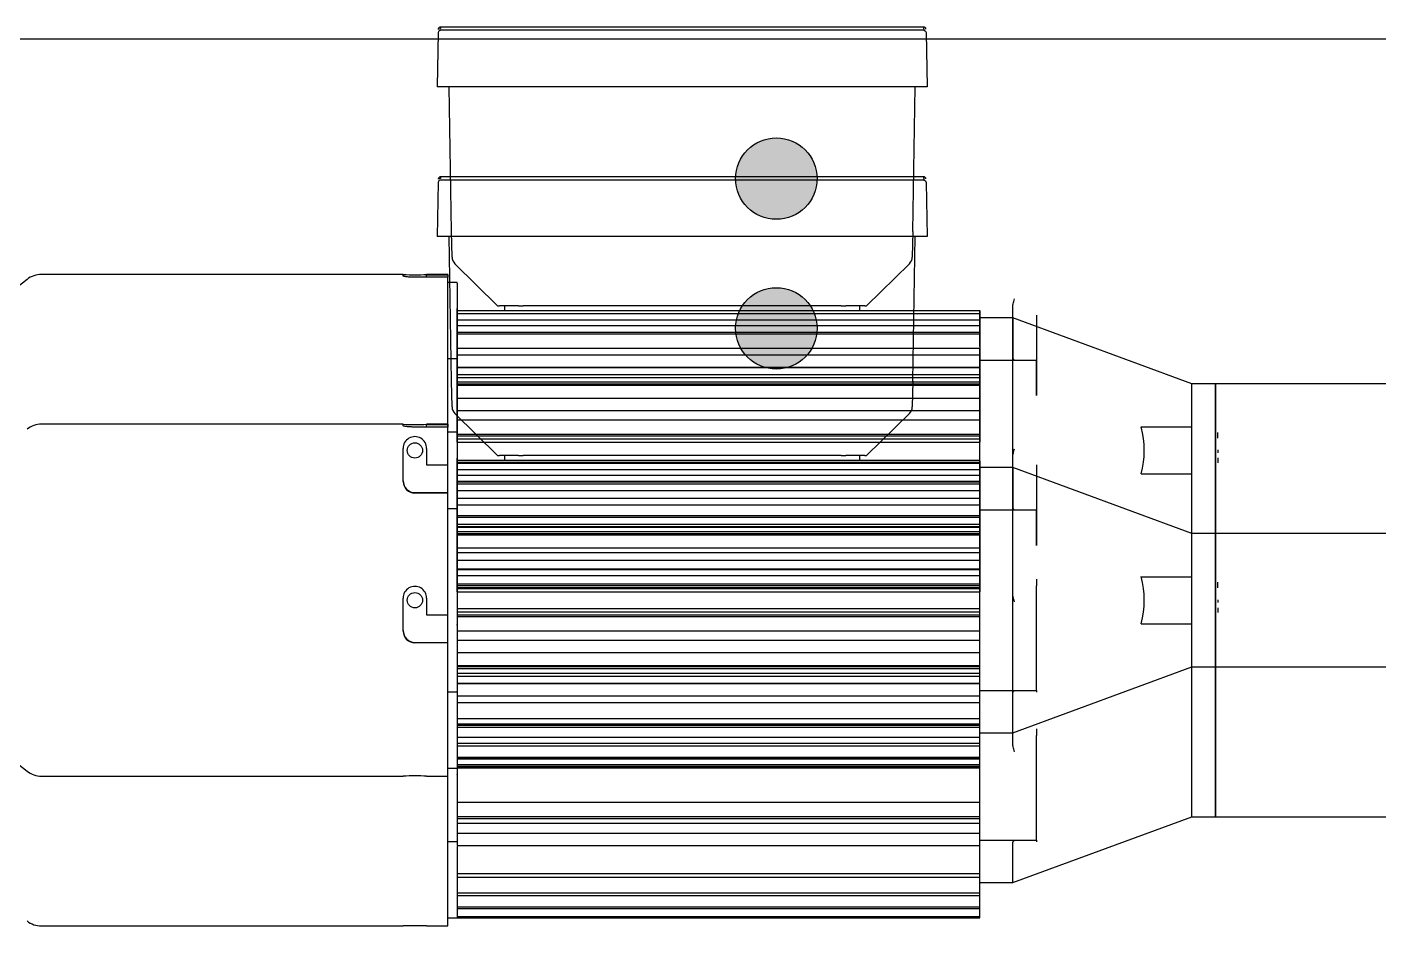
# Model space of a CAD drawing. Extents: x 220580 to 2027826, y -309201 to 71987.
# Drawn here: x 402742.3 to 403193.4, y -218535 to -218234.9 of the extents above; entities that cross this region are included whole.
import ezdxf

# ---------------------------------------------------------------- set-up
doc = ezdxf.new("R2010")
doc.units = 0
for name, color, linetype in [('!ZN3-铝板幕墙-3', 3, 'Continuous'), ('06A-01-03', 7, 'Continuous'), ('20剖面图$0$06A-01-03', 7, 'Continuous'), ('20剖面图$0$5剖面线层', 2, 'Continuous'), ('20剖面图$0$G80接口', 7, 'Continuous'), ('20剖面图$0$G80箱体', 7, 'Continuous'), ('20剖面图$0$六角头螺栓_M5-135', 7, 'Continuous'), ('20剖面图$0$后端盖', 7, 'Continuous'), ('20剖面图$0$接线盒', 7, 'Continuous'), ('20剖面图$0$接线盒盖', 7, 'Continuous'), ('20剖面图$0$机壳', 7, 'Continuous'), ('20剖面图$0$电机接线盒密封垫', 7, 'Continuous'), ('20剖面图$0$齿轴1', 7, 'Continuous'), ('5剖面线层', 2, 'Continuous'), ('A-LIN-V', 9, 'Continuous'), ('FHSGH10105-主梁-06', 7, 'Continuous'), ('G80接口', 7, 'Continuous'), ('G80箱体', 7, 'Continuous'), ('六角头螺栓_M5-135', 7, 'Continuous'), ('后端盖', 7, 'Continuous'), ('接线盒', 7, 'Continuous'), ('接线盒盖', 7, 'Continuous'), ('机壳', 7, 'Continuous'), ('电机接线盒密封垫', 7, 'Continuous'), ('齿轴1', 7, 'Continuous')]:
    doc.layers.add(name, color=color, linetype=linetype)

# ---------------------------------------------------------------- blocks, each defined once
blk = doc.blocks.new('5555rrrrrrrrrrr')
at = {"layer": '5剖面线层'}
h = blk.add_hatch(color=252, dxfattribs=at)
h.dxf.hatch_style = 1
h.paths.add_polyline_path([(-1627594.48, 573985.94, -1), (-1627567.3, 573985.94, -1)])
at = {"layer": '06A-01-03', "color": 7, "linetype": 'Continuous'}
for p, q in [((-1627705.43, 573953.95), (-1627826.07, 573953.95)), ((-1627705.43, 573953.46), (-1627705.43, 573953.95)), ((-1627697.57, 573953.95), (-1627697.57, 573953.84)), ((-1627690.5, 573953.95), (-1627697.57, 573953.95)), ((-1627697.57, 573953.84), (-1627690.5, 573953.84)), ((-1627697.57, 573953.01), (-1627697.57, 573953.84)), ((-1627690.5, 573953.95), (-1627690.5, 573953.84)), ((-1627690.5, 573953.84), (-1627690.5, 573953.01)), ((-1627690.5, 573953.01), (-1627701.5, 573953.01)), ((-1627690.5, 573890.36), (-1627690.5, 573953.01)), ((-1627705.43, 573884.87), (-1627705.43, 573895.87)), ((-1627697.57, 573895.87), (-1627697.57, 573890.36)), ((-1627697.57, 573890.36), (-1627690.5, 573890.36)), ((-1627701.5, 573881.13), (-1627690.5, 573881.13)), ((-1627690.5, 573880.96), (-1627701.5, 573880.96)), ((-1627690.5, 573880.96), (-1627690.5, 573881.13)), ((-1627690.5, 573786.46), (-1627690.5, 573880.96)), ((-1627826.07, 573786.46), (-1627705.43, 573786.46)), ((-1627697.57, 573786.46), (-1627690.5, 573786.46))]:
    blk.add_line(p, q, dxfattribs=at)
for centre, radius, start, end in [((-1627826.07, 573946.09), 7.86, 90, 128.1572), ((-1627701.5, 574035.76), 81.91, 267.251, 272.749), ((-1627701.5, 573895.89), 3.93, 359.6522, 180.3478), ((-1627701.51, 573885.05), 3.91, 180.1493, 270.2029), ((-1627701.51, 573884.88), 3.91, 180.1373, 270.2127), ((-1627826.07, 573794.32), 7.86, 231.8428, 270), ((-1627701.5, 573704.65), 81.91, 87.251, 92.749)]:
    blk.add_arc(centre, radius, start, end, dxfattribs=at)
blk.add_open_spline([(-1627701.5, 573953.01), (-1627701.59, 573953.01), (-1627701.76, 573953.01), (-1627702.01, 573953.02), (-1627702.31, 573953.02), (-1627702.64, 573953.03), (-1627703.13, 573953.06), (-1627703.7, 573953.09), (-1627704.29, 573953.15), (-1627704.79, 573953.23), (-1627705.09, 573953.29), (-1627705.26, 573953.34), (-1627705.36, 573953.38), (-1627705.42, 573953.42), (-1627705.42, 573953.44), (-1627705.43, 573953.46)], degree=3, knots=[0, 0, 0, 0, 0.041659, 0.083241, 0.124924, 0.187526, 0.250171, 0.374622, 0.499792, 0.624328, 0.7493, 0.81163, 0.874211, 0.937221, 1, 1, 1, 1], dxfattribs=at)
at = {"layer": 'FHSGH10105-主梁-06', "color": 7, "linetype": 'Continuous'}
blk.add_line((-1627260.71, 574082.49), (-1636289.29, 574082.49), dxfattribs=at)
at = {"layer": 'G80接口', "color": 7, "linetype": 'Continuous'}
for p, q in [((-1627512.93, 573936.93), (-1627512.93, 573941.78)), ((-1627501.93, 573846.55), (-1627501.93, 573943.86)), ((-1627494.07, 573940.36), (-1627494.07, 573938.13)), ((-1627494.07, 573940.36), (-1627494.07, 573913.51)), ((-1627501.93, 573939.49), (-1627512.93, 573939.49)), ((-1627501.93, 573939.49), (-1627501.93, 573925.97)), ((-1627442.21, 573917.49), (-1627501.93, 573939.49)), ((-1627512.93, 573934.08), (-1627512.93, 573927.08)), ((-1627512.93, 573922.96), (-1627512.93, 573929.3)), ((-1627512.93, 573925.35), (-1627494.07, 573925.35)), ((-1627512.93, 573915.59), (-1627512.93, 573924.56)), ((-1627494.07, 573925.89), (-1627494.07, 573925.35)), ((-1627494.07, 573924.56), (-1627494.07, 573925.35)), ((-1627494.07, 573915.59), (-1627494.07, 573924.56)), ((-1627442.21, 573903.06), (-1627442.21, 573917.49)), ((-1627434.36, 573917.49), (-1627442.21, 573917.49)), ((-1627434.36, 573822.92), (-1627434.36, 573917.49)), ((-1627512.93, 573908.19), (-1627512.93, 573916.98)), ((-1627494.07, 573913.51), (-1627494.07, 573915.59)), ((-1627512.93, 573900.08), (-1627512.93, 573909.88)), ((-1627459.18, 573903.06), (-1627442.21, 573903.06)), ((-1627442.21, 573887.35), (-1627442.21, 573903.06)), ((-1627512.93, 573891.28), (-1627512.93, 573899.13)), ((-1627459.18, 573887.35), (-1627442.21, 573887.35)), ((-1627442.21, 573822.92), (-1627442.21, 573887.35)), ((-1627512.93, 573873.43), (-1627512.93, 573881.85)), ((-1627512.93, 573860.48), (-1627512.93, 573867.45)), ((-1627512.93, 573848.63), (-1627512.93, 573853.48)), ((-1627494.07, 573852.28), (-1627494.07, 573850.05)), ((-1627494.07, 573826.9), (-1627494.07, 573850.05)), ((-1627512.93, 573830.53), (-1627512.93, 573840.33)), ((-1627512.93, 573815.85), (-1627512.93, 573824.82)), ((-1627501.93, 573800.92), (-1627442.21, 573822.92)), ((-1627494.07, 573824.82), (-1627494.07, 573826.9)), ((-1627494.07, 573815.85), (-1627494.07, 573824.82)), ((-1627442.21, 573822.92), (-1627434.36, 573822.92)), ((-1627512.93, 573815.06), (-1627494.07, 573815.06)), ((-1627501.93, 573800.92), (-1627501.93, 573814.45)), ((-1627494.07, 573815.06), (-1627494.07, 573815.85)), ((-1627494.07, 573815.06), (-1627494.07, 573814.52)), ((-1627512.93, 573800.92), (-1627501.93, 573800.92))]:
    blk.add_line(p, q, dxfattribs=at)
for centre, radius, start, end in [((-1629070.34, 574446.11), 1646.82, 342.25294, 342.31251), ((-1627501.06, 573943.87), 0.868, 162.6356, 180.433), ((-1627501.59, 573925.96), 0.34, 179.73, 207.9231), ((-1627487.48, 573895.21), 29.36, 344.4802, 15.5198), ((-1627501.06, 573846.54), 0.868, 179.567, 197.3644), ((-1629070.82, 573344.15), 1647.32, 17.6875, 17.74705), ((-1627501.59, 573814.45), 0.34, 152.0769, 180.27)]:
    blk.add_arc(centre, radius, start, end, dxfattribs=at)
for points, knots in [([(-1627501.89, 573925.8), (-1627501.87, 573925.77), (-1627501.83, 573925.7), (-1627501.77, 573925.6), (-1627501.7, 573925.53), (-1627501.64, 573925.46), (-1627501.59, 573925.43), (-1627501.57, 573925.41), (-1627501.56, 573925.41), (-1627501.55, 573925.4), (-1627501.53, 573925.39), (-1627501.49, 573925.37), (-1627501.46, 573925.36), (-1627501.42, 573925.35), (-1627501.41, 573925.35), (-1627501.39, 573925.35), (-1627501.38, 573925.35), (-1627501.38, 573925.35), (-1627501.37, 573925.35), (-1627501.37, 573925.35), (-1627501.37, 573925.35), (-1627501.37, 573925.35), (-1627501.37, 573925.35), (-1627501.37, 573925.35)], [0, 0, 0, 0, 0.125, 0.25, 0.375, 0.5, 0.625, 0.625, 0.65625, 0.65625, 0.6875, 0.75, 0.875, 0.875, 0.9375, 0.96875, 0.984375, 0.988281, 0.988281, 0.990234, 0.990234, 0.992187, 1, 1, 1, 1]), ([(-1627501.89, 573814.61), (-1627501.87, 573814.64), (-1627501.83, 573814.71), (-1627501.77, 573814.81), (-1627501.7, 573814.88), (-1627501.66, 573814.93), (-1627501.63, 573814.96), (-1627501.62, 573814.97), (-1627501.59, 573814.98), (-1627501.56, 573815.01), (-1627501.5, 573815.04), (-1627501.46, 573815.05), (-1627501.42, 573815.06), (-1627501.41, 573815.06), (-1627501.39, 573815.06), (-1627501.38, 573815.06), (-1627501.38, 573815.06), (-1627501.37, 573815.06), (-1627501.37, 573815.06), (-1627501.37, 573815.06), (-1627501.37, 573815.06)], [0, 0, 0, 0, 0.125, 0.25, 0.375, 0.5, 0.5, 0.5625, 0.5625, 0.625, 0.75, 0.875, 0.875, 0.9375, 0.96875, 0.984375, 0.988281, 0.988281, 0.992188, 1, 1, 1, 1])]:
    blk.add_open_spline(points, degree=3, knots=knots, dxfattribs=at)
at = {"layer": 'G80箱体', "color": 7, "linetype": 'Continuous'}
for p, q in [((-1627434.36, 573917.49), (-1627434.36, 573822.92)), ((-1627330.64, 573917.49), (-1627434.36, 573917.49)), ((-1627434.36, 573822.92), (-1627330.64, 573822.92))]:
    blk.add_line(p, q, dxfattribs=at)
at = {"layer": '六角头螺栓_M5-135', "color": 7, "linetype": 'Continuous'}
for p, q in [((-1627532.26, 573918.03), (-1627687.36, 573918.03)), ((-1627512.93, 573918.03), (-1627532.26, 573918.03)), ((-1627687.36, 573822.38), (-1627532.26, 573822.38)), ((-1627532.26, 573822.38), (-1627512.93, 573822.38))]:
    blk.add_line(p, q, dxfattribs=at)
at = {"layer": '后端盖', "color": 7, "linetype": 'Continuous'}
for p, q in [((-1627687.36, 573951.28), (-1627690.5, 573951.28)), ((-1627687.36, 573951.02), (-1627687.36, 573951.28)), ((-1627687.36, 573951.02), (-1627687.36, 573949.74)), ((-1627687.36, 573949.74), (-1627687.36, 573941.94)), ((-1627687.36, 573942.61), (-1627687.36, 573936.93)), ((-1627687.36, 573934.08), (-1627687.36, 573927.08)), ((-1627687.36, 573930.57), (-1627687.36, 573922.96)), ((-1627687.36, 573925.75), (-1627690.5, 573925.75)), ((-1627687.36, 573925.36), (-1627687.36, 573914.68)), ((-1627687.36, 573916.98), (-1627687.36, 573908.56)), ((-1627687.36, 573903.34), (-1627687.36, 573903.49)), ((-1627687.36, 573903.34), (-1627687.36, 573900.08)), ((-1627687.36, 573902.63), (-1627687.36, 573887.78)), ((-1627687.36, 573881.85), (-1627687.36, 573873.43)), ((-1627687.36, 573867.45), (-1627687.36, 573859.84)), ((-1627687.36, 573853.48), (-1627687.36, 573847.8)), ((-1627687.36, 573839.77), (-1627687.36, 573837.08)), ((-1627687.36, 573836.92), (-1627687.36, 573837.08)), ((-1627687.36, 573825.74), (-1627687.36, 573815.05)), ((-1627690.5, 573814.67), (-1627687.36, 573814.67)), ((-1627690.5, 573789.13), (-1627687.36, 573789.13)), ((-1627687.36, 573789.39), (-1627687.36, 573789.13))]:
    blk.add_line(p, q, dxfattribs=at)
blk.add_circle((-1627701.5, 573895.21), 2.55, dxfattribs=at)
at = {"layer": '接线盒', "color": 7, "linetype": 'Continuous'}
for p, q in [((-1627689.25, 573968.31), (-1627690.09, 574016.58)), ((-1627535.39, 573968.31), (-1627534.55, 574016.58)), ((-1627689.1, 573959.73), (-1627689.25, 573968.31)), ((-1627535.39, 573968.31), (-1627535.54, 573959.73)), ((-1627673.89, 573943.51), (-1627688.16, 573957.54)), ((-1627536.48, 573957.54), (-1627550.75, 573943.51)), ((-1627673.89, 573943.51), (-1627673.24, 573943.51)), ((-1627666.97, 573943.51), (-1627673.24, 573943.51)), ((-1627666.97, 573943.51), (-1627665.41, 573943.51)), ((-1627559.23, 573943.51), (-1627665.41, 573943.51)), ((-1627559.23, 573943.51), (-1627557.67, 573943.51)), ((-1627551.4, 573943.51), (-1627557.67, 573943.51)), ((-1627551.4, 573943.51), (-1627550.75, 573943.51))]:
    blk.add_line(p, q, dxfattribs=at)
blk.add_circle((-1627580.89, 573985.94), 13.59, dxfattribs=at)
for centre, start, end in [((-1627685.96, 573959.78), 181, 225.5), ((-1627538.68, 573959.78), 314.5, 359)]:
    blk.add_arc(centre, 3.14, start, end, dxfattribs=at)
at = {"layer": '接线盒盖', "color": 7, "linetype": 'Continuous'}
for p, q in [((-1627693.72, 574034.67), (-1627694.04, 574016.58)), ((-1627692.93, 574035.99), (-1627693.69, 574035.88)), ((-1627685.86, 574035.44), (-1627692.93, 574035.44)), ((-1627531.73, 574036.54), (-1627692.92, 574036.54)), ((-1627538.78, 574035.44), (-1627685.86, 574035.44)), ((-1627531.71, 574035.44), (-1627538.78, 574035.44)), ((-1627531.71, 574035.99), (-1627531.71, 574036.54)), ((-1627531.71, 574035.99), (-1627531.71, 574035.44)), ((-1627530.92, 574034.67), (-1627530.61, 574016.58)), ((-1627686.18, 574016.58), (-1627694.04, 574016.58)), ((-1627538.46, 574016.58), (-1627686.18, 574016.58)), ((-1627530.61, 574016.58), (-1627538.46, 574016.58))]:
    blk.add_line(p, q, dxfattribs=at)
for centre, radius, start, end in [((-1627692.93, 574034.66), 0.786, 90.0038, 178.9962), ((-1627692.92, 574035.76), 0.785, 171.2492, 179.0027), ((-1627692.91, 574035.75), 0.791, 91.7381, 170.9141), ((-1627687.95, 574036.27), 5, 176.8455, 183.1545), ((-1627692.92, 574035.76), 0.786, 90, 91.4003), ((-1627531.73, 574035.76), 0.786, 88.5997, 90), ((-1627531.73, 574035.75), 0.79, 8.9843, 88.3635)]:
    blk.add_arc(centre, radius, start, end, dxfattribs=at)
blk.add_open_spline([(-1627531.71, 574035.44), (-1627531.51, 574035.44), (-1627531.3, 574035.36), (-1627531.01, 574035.07), (-1627530.93, 574034.87), (-1627530.92, 574034.67)], degree=3, knots=[0, 0, 0, 0, 0.5, 0.5, 1, 1, 1, 1], dxfattribs=at)
at = {"layer": '机壳', "color": 7, "linetype": 'Continuous'}
for p, q in [((-1627687.36, 573897.99), (-1627687.36, 573942.61)), ((-1627687.36, 573941.94), (-1627687.36, 573938.8)), ((-1627687.36, 573941.94), (-1627512.93, 573941.94)), ((-1627687.36, 573940.96), (-1627512.93, 573940.96)), ((-1627512.93, 573938.8), (-1627512.93, 573941.94)), ((-1627512.93, 573941.78), (-1627512.93, 573897.99)), ((-1627687.36, 573938.8), (-1627687.36, 573934.08)), ((-1627687.36, 573938.8), (-1627512.93, 573938.8)), ((-1627687.36, 573936.93), (-1627687.36, 573934.68)), ((-1627687.36, 573936.93), (-1627512.93, 573936.93)), ((-1627512.93, 573934.08), (-1627512.93, 573938.8)), ((-1627512.93, 573934.68), (-1627512.93, 573936.93)), ((-1627687.36, 573934.68), (-1627687.36, 573930.57)), ((-1627687.36, 573934.68), (-1627512.93, 573934.68)), ((-1627687.36, 573934.08), (-1627512.93, 573934.08)), ((-1627512.93, 573929.94), (-1627512.93, 573934.68)), ((-1627687.36, 573929.3), (-1627512.93, 573929.3)), ((-1627687.36, 573927.08), (-1627687.36, 573922.94)), ((-1627687.36, 573927.08), (-1627512.93, 573927.08)), ((-1627512.93, 573922.94), (-1627512.93, 573927.08)), ((-1627687.36, 573922.96), (-1627687.36, 573920.61)), ((-1627687.36, 573922.96), (-1627512.93, 573922.96)), ((-1627687.36, 573922.94), (-1627512.93, 573922.94)), ((-1627512.93, 573920.61), (-1627512.93, 573922.96)), ((-1627687.36, 573920.61), (-1627687.36, 573917.83)), ((-1627687.36, 573920.61), (-1627512.93, 573920.61)), ((-1627687.36, 573919.6), (-1627512.93, 573919.6)), ((-1627687.36, 573917.38), (-1627687.36, 573912.64)), ((-1627687.36, 573917.38), (-1627512.93, 573917.38)), ((-1627512.93, 573917.41), (-1627512.93, 573920.61)), ((-1627512.93, 573912.64), (-1627512.93, 573917.38)), ((-1627687.36, 573916.98), (-1627512.93, 573916.98)), ((-1627687.36, 573912.64), (-1627687.36, 573903.49)), ((-1627687.36, 573912.64), (-1627512.93, 573912.64)), ((-1627687.36, 573908.56), (-1627512.93, 573908.56)), ((-1627512.93, 573909.88), (-1627512.93, 573912.64)), ((-1627687.36, 573907.81), (-1627687.36, 573905.42)), ((-1627687.36, 573905.42), (-1627687.36, 573899.13)), ((-1627687.36, 573905.42), (-1627512.93, 573905.42)), ((-1627512.93, 573905.42), (-1627512.93, 573908.19)), ((-1627512.93, 573899.13), (-1627512.93, 573905.42)), ((-1627687.36, 573900.64), (-1627512.93, 573900.64)), ((-1627687.36, 573900.08), (-1627687.36, 573897.99)), ((-1627687.36, 573900.08), (-1627512.93, 573900.08)), ((-1627512.93, 573897.99), (-1627512.93, 573900.08)), ((-1627687.36, 573899.13), (-1627512.93, 573899.13)), ((-1627687.36, 573897.99), (-1627512.93, 573897.99)), ((-1627687.36, 573891.28), (-1627687.36, 573884.99)), ((-1627687.36, 573891.28), (-1627512.93, 573891.28)), ((-1627512.93, 573884.99), (-1627512.93, 573891.28)), ((-1627687.36, 573884.99), (-1627687.36, 573882.6)), ((-1627687.36, 573884.99), (-1627512.93, 573884.99)), ((-1627687.36, 573881.85), (-1627512.93, 573881.85)), ((-1627512.93, 573882.23), (-1627512.93, 573884.99)), ((-1627687.36, 573873.43), (-1627512.93, 573873.43)), ((-1627687.36, 573872.58), (-1627687.36, 573869.81)), ((-1627512.93, 573869.81), (-1627512.93, 573873)), ((-1627687.36, 573869.81), (-1627687.36, 573867.45)), ((-1627687.36, 573869.81), (-1627512.93, 573869.81)), ((-1627512.93, 573867.45), (-1627512.93, 573869.81)), ((-1627687.36, 573867.45), (-1627512.93, 573867.45)), ((-1627687.36, 573861.11), (-1627512.93, 573861.11)), ((-1627687.36, 573859.84), (-1627687.36, 573855.73)), ((-1627512.93, 573855.73), (-1627512.93, 573860.48)), ((-1627687.36, 573855.73), (-1627687.36, 573853.48)), ((-1627687.36, 573855.73), (-1627512.93, 573855.73)), ((-1627512.93, 573853.48), (-1627512.93, 573855.73)), ((-1627687.36, 573853.48), (-1627512.93, 573853.48)), ((-1627687.36, 573849.45), (-1627512.93, 573849.45)), ((-1627687.36, 573847.8), (-1627687.36, 573842.42)), ((-1627512.93, 573842.42), (-1627512.93, 573848.63)), ((-1627687.36, 573842.42), (-1627687.36, 573840.33)), ((-1627687.36, 573842.42), (-1627512.93, 573842.42)), ((-1627512.93, 573840.33), (-1627512.93, 573842.42)), ((-1627687.36, 573840.33), (-1627512.93, 573840.33)), ((-1627687.36, 573839.77), (-1627512.93, 573839.77)), ((-1627687.36, 573836.92), (-1627687.36, 573827.77)), ((-1627687.36, 573827.77), (-1627687.36, 573823.03)), ((-1627687.36, 573827.77), (-1627512.93, 573827.77)), ((-1627512.93, 573827.77), (-1627512.93, 573830.53)), ((-1627512.93, 573823.03), (-1627512.93, 573827.77)), ((-1627687.36, 573823.03), (-1627512.93, 573823.03)), ((-1627687.36, 573820.81), (-1627512.93, 573820.81)), ((-1627687.36, 573817.48), (-1627687.36, 573813.33)), ((-1627687.36, 573817.48), (-1627512.93, 573817.48)), ((-1627512.93, 573813.33), (-1627512.93, 573817.48)), ((-1627687.36, 573813.33), (-1627512.93, 573813.33)), ((-1627687.36, 573812.94), (-1627687.36, 573803.98)), ((-1627512.93, 573803.98), (-1627512.93, 573813.33)), ((-1627687.36, 573803.98), (-1627687.36, 573802.8)), ((-1627687.36, 573803.98), (-1627512.93, 573803.98)), ((-1627687.36, 573802.8), (-1627687.36, 573797.51)), ((-1627687.36, 573802.8), (-1627512.93, 573802.8)), ((-1627512.93, 573802.8), (-1627512.93, 573803.98)), ((-1627512.93, 573797.51), (-1627512.93, 573802.8)), ((-1627687.36, 573797.51), (-1627687.36, 573796.62)), ((-1627687.36, 573797.51), (-1627512.93, 573797.51)), ((-1627687.36, 573796.62), (-1627687.36, 573792.83)), ((-1627687.36, 573796.62), (-1627512.93, 573796.62)), ((-1627512.93, 573796.62), (-1627512.93, 573797.51)), ((-1627512.93, 573792.83), (-1627512.93, 573796.62)), ((-1627687.36, 573792.83), (-1627687.36, 573792.24)), ((-1627687.36, 573792.83), (-1627512.93, 573792.83)), ((-1627687.36, 573792.24), (-1627687.36, 573789.63)), ((-1627687.36, 573792.24), (-1627512.93, 573792.24)), ((-1627512.93, 573792.24), (-1627512.93, 573792.83)), ((-1627512.93, 573789.63), (-1627512.93, 573792.24)), ((-1627687.36, 573789.63), (-1627687.36, 573789.21)), ((-1627687.36, 573789.63), (-1627512.93, 573789.63)), ((-1627687.36, 573789.21), (-1627512.93, 573789.21)), ((-1627512.93, 573789.21), (-1627512.93, 573789.63))]:
    blk.add_line(p, q, dxfattribs=at)
at = {"layer": '电机接线盒密封垫', "color": 7, "linetype": 'Continuous'}
for p, q in [((-1627671.64, 573943.51), (-1627671.64, 573941.94)), ((-1627553, 573941.94), (-1627553, 573943.51))]:
    blk.add_line(p, q, dxfattribs=at)
at = {"layer": '齿轴1', "color": 7, "linetype": 'Continuous'}
blk.add_line((-1627433.57, 573892.7), (-1627433.57, 573891.08), dxfattribs=at)
blk.add_arc((-1627075.84, 573894.94), 357.73, 179.9326, 180.0831, dxfattribs=at)
blk.add_open_spline([(-1627433.57, 573899.33), (-1627433.57, 573899.5), (-1627433.57, 573899.85), (-1627433.57, 573900.41), (-1627433.57, 573901.24)], degree=2, knots=[0, 0, 0, 0.5, 0.5, 1, 1, 1], dxfattribs=at)
blk = doc.blocks.new('20250828132035')
at = {"layer": '20剖面图$0$5剖面线层'}
h = blk.add_hatch(color=252, dxfattribs=at)
h.dxf.hatch_style = 1
h.paths.add_polyline_path([(-1269.48, 5743.45, -1), (-1242.3, 5743.45, -1)])
at = {"layer": '20剖面图$0$06A-01-03', "color": 7, "linetype": 'Continuous'}
for p, q in [((-1380.43, 5711.46), (-1501.07, 5711.46)), ((-1380.43, 5710.96), (-1380.43, 5711.46)), ((-1372.57, 5711.46), (-1372.57, 5711.35)), ((-1365.5, 5711.46), (-1372.57, 5711.46)), ((-1372.57, 5711.35), (-1365.5, 5711.35)), ((-1372.57, 5710.52), (-1372.57, 5711.35)), ((-1365.5, 5711.46), (-1365.5, 5711.35)), ((-1365.5, 5711.35), (-1365.5, 5710.52)), ((-1505.92, 5709.78), (-1522.78, 5696.53)), ((-1365.5, 5710.52), (-1376.5, 5710.52)), ((-1365.5, 5647.87), (-1365.5, 5710.52)), ((-1380.43, 5642.38), (-1380.43, 5653.38)), ((-1372.57, 5653.38), (-1372.57, 5647.87)), ((-1372.57, 5647.87), (-1365.5, 5647.87)), ((-1376.5, 5638.64), (-1365.5, 5638.64)), ((-1365.5, 5638.47), (-1376.5, 5638.47)), ((-1365.5, 5638.47), (-1365.5, 5638.64)), ((-1365.5, 5543.97), (-1365.5, 5638.47)), ((-1522.78, 5558.9), (-1505.92, 5545.65)), ((-1501.07, 5543.97), (-1380.43, 5543.97)), ((-1372.57, 5543.97), (-1365.5, 5543.97))]:
    blk.add_line(p, q, dxfattribs=at)
for centre, radius, start, end in [((-1501.07, 5703.6), 7.86, 90, 128.1572), ((-1376.5, 5793.27), 81.91, 267.251, 272.749), ((-1376.5, 5653.4), 3.93, 359.6522, 180.3478), ((-1376.51, 5642.55), 3.91, 180.1493, 270.2029), ((-1376.51, 5642.39), 3.91, 180.1373, 270.2127), ((-1501.07, 5551.83), 7.86, 231.8428, 270), ((-1376.5, 5462.16), 81.91, 87.251, 92.749)]:
    blk.add_arc(centre, radius, start, end, dxfattribs=at)
blk.add_open_spline([(-1376.5, 5710.52), (-1376.59, 5710.52), (-1376.76, 5710.52), (-1377.01, 5710.52), (-1377.31, 5710.53), (-1377.64, 5710.54), (-1378.13, 5710.56), (-1378.7, 5710.6), (-1379.29, 5710.66), (-1379.79, 5710.73), (-1380.09, 5710.8), (-1380.26, 5710.85), (-1380.36, 5710.89), (-1380.42, 5710.93), (-1380.42, 5710.95), (-1380.43, 5710.96)], degree=3, knots=[0, 0, 0, 0, 0.041659, 0.083241, 0.124924, 0.187526, 0.250171, 0.374622, 0.499792, 0.624328, 0.7493, 0.81163, 0.874211, 0.937221, 1, 1, 1, 1], dxfattribs=at)
at = {"layer": '20剖面图$0$G80接口', "color": 7, "linetype": 'Continuous'}
for p, q in [((-1187.93, 5694.44), (-1187.93, 5699.29)), ((-1176.93, 5604.06), (-1176.93, 5701.37)), ((-1169.07, 5697.87), (-1169.07, 5695.64)), ((-1169.07, 5697.87), (-1169.07, 5671.02)), ((-1176.93, 5697), (-1187.93, 5697)), ((-1176.93, 5697), (-1176.93, 5683.47)), ((-1117.21, 5675), (-1176.93, 5697)), ((-1187.93, 5691.59), (-1187.93, 5684.59)), ((-1187.93, 5680.47), (-1187.93, 5686.81)), ((-1187.93, 5682.86), (-1169.07, 5682.86)), ((-1187.93, 5673.1), (-1187.93, 5682.07)), ((-1169.07, 5683.4), (-1169.07, 5682.86)), ((-1169.07, 5682.07), (-1169.07, 5682.86)), ((-1169.07, 5673.1), (-1169.07, 5682.07)), ((-1187.93, 5665.69), (-1187.93, 5674.49)), ((-1169.07, 5671.02), (-1169.07, 5673.1)), ((-1117.21, 5660.57), (-1117.21, 5675)), ((-1109.36, 5675), (-1117.21, 5675)), ((-1109.36, 5580.43), (-1109.36, 5675)), ((-1187.93, 5657.59), (-1187.93, 5667.39)), ((-1134.18, 5660.57), (-1117.21, 5660.57)), ((-1117.21, 5644.86), (-1117.21, 5660.57)), ((-1187.93, 5648.79), (-1187.93, 5656.64)), ((-1134.18, 5644.86), (-1117.21, 5644.86)), ((-1117.21, 5580.43), (-1117.21, 5644.86)), ((-1187.93, 5630.94), (-1187.93, 5639.36)), ((-1187.93, 5617.98), (-1187.93, 5624.96)), ((-1187.93, 5606.13), (-1187.93, 5610.99)), ((-1169.07, 5609.79), (-1169.07, 5607.56)), ((-1169.07, 5584.41), (-1169.07, 5607.56)), ((-1187.93, 5588.04), (-1187.93, 5597.84)), ((-1187.93, 5573.36), (-1187.93, 5582.33)), ((-1176.93, 5558.43), (-1117.21, 5580.43)), ((-1169.07, 5582.33), (-1169.07, 5584.41)), ((-1169.07, 5573.36), (-1169.07, 5582.33)), ((-1117.21, 5580.43), (-1109.36, 5580.43)), ((-1187.93, 5572.57), (-1169.07, 5572.57)), ((-1176.93, 5558.43), (-1176.93, 5571.95)), ((-1169.07, 5572.57), (-1169.07, 5573.36)), ((-1169.07, 5572.57), (-1169.07, 5572.03)), ((-1187.93, 5558.43), (-1176.93, 5558.43))]:
    blk.add_line(p, q, dxfattribs=at)
for centre, radius, start, end in [((-2745.34, 6203.61), 1646.82, 342.25294, 342.31251), ((-1176.06, 5701.38), 0.868, 162.6356, 180.433), ((-1176.59, 5683.47), 0.34, 179.73, 207.9231), ((-1162.48, 5652.71), 29.36, 344.4802, 15.5198), ((-1176.06, 5604.05), 0.868, 179.567, 197.3644), ((-2745.82, 5101.66), 1647.32, 17.6875, 17.74705), ((-1176.59, 5571.96), 0.34, 152.0769, 180.27)]:
    blk.add_arc(centre, radius, start, end, dxfattribs=at)
for points, knots in [([(-1176.89, 5683.31), (-1176.87, 5683.28), (-1176.83, 5683.21), (-1176.77, 5683.11), (-1176.7, 5683.04), (-1176.64, 5682.97), (-1176.59, 5682.94), (-1176.57, 5682.92), (-1176.56, 5682.92), (-1176.55, 5682.91), (-1176.53, 5682.9), (-1176.49, 5682.88), (-1176.46, 5682.87), (-1176.42, 5682.86), (-1176.41, 5682.86), (-1176.39, 5682.86), (-1176.38, 5682.86), (-1176.38, 5682.86), (-1176.37, 5682.86), (-1176.37, 5682.86), (-1176.37, 5682.86), (-1176.37, 5682.86), (-1176.37, 5682.86), (-1176.37, 5682.86)], [0, 0, 0, 0, 0.125, 0.25, 0.375, 0.5, 0.625, 0.625, 0.65625, 0.65625, 0.6875, 0.75, 0.875, 0.875, 0.9375, 0.96875, 0.984375, 0.988281, 0.988281, 0.990234, 0.990234, 0.992187, 1, 1, 1, 1]), ([(-1176.89, 5572.12), (-1176.87, 5572.15), (-1176.83, 5572.22), (-1176.77, 5572.32), (-1176.7, 5572.39), (-1176.66, 5572.44), (-1176.63, 5572.47), (-1176.62, 5572.47), (-1176.59, 5572.49), (-1176.56, 5572.51), (-1176.5, 5572.54), (-1176.46, 5572.56), (-1176.42, 5572.57), (-1176.41, 5572.57), (-1176.39, 5572.57), (-1176.38, 5572.57), (-1176.38, 5572.57), (-1176.37, 5572.57), (-1176.37, 5572.57), (-1176.37, 5572.57), (-1176.37, 5572.57)], [0, 0, 0, 0, 0.125, 0.25, 0.375, 0.5, 0.5, 0.5625, 0.5625, 0.625, 0.75, 0.875, 0.875, 0.9375, 0.96875, 0.984375, 0.988281, 0.988281, 0.992188, 1, 1, 1, 1])]:
    blk.add_open_spline(points, degree=3, knots=knots, dxfattribs=at)
at = {"layer": '20剖面图$0$G80箱体', "color": 7, "linetype": 'Continuous'}
for p, q in [((-1109.36, 5675), (-1109.36, 5580.43)), ((-1005.64, 5675), (-1109.36, 5675)), ((-1109.36, 5580.43), (-1005.64, 5580.43))]:
    blk.add_line(p, q, dxfattribs=at)
at = {"layer": '20剖面图$0$六角头螺栓_M5-135', "color": 7, "linetype": 'Continuous'}
for p, q in [((-1207.26, 5675.54), (-1362.36, 5675.54)), ((-1187.93, 5675.54), (-1207.26, 5675.54)), ((-1362.36, 5579.89), (-1207.26, 5579.89)), ((-1207.26, 5579.89), (-1187.93, 5579.89))]:
    blk.add_line(p, q, dxfattribs=at)
at = {"layer": '20剖面图$0$后端盖', "color": 7, "linetype": 'Continuous'}
for p, q in [((-1362.36, 5708.79), (-1365.5, 5708.79)), ((-1362.36, 5708.53), (-1362.36, 5708.79)), ((-1362.36, 5708.53), (-1362.36, 5707.24)), ((-1362.36, 5707.24), (-1362.36, 5699.45)), ((-1362.36, 5700.12), (-1362.36, 5694.44)), ((-1362.36, 5691.59), (-1362.36, 5684.59)), ((-1362.36, 5688.08), (-1362.36, 5680.47)), ((-1362.36, 5683.25), (-1365.5, 5683.25)), ((-1362.36, 5682.87), (-1362.36, 5672.18)), ((-1362.36, 5674.49), (-1362.36, 5666.07)), ((-1362.36, 5660.84), (-1362.36, 5661)), ((-1362.36, 5660.84), (-1362.36, 5657.59)), ((-1362.36, 5660.14), (-1362.36, 5645.29)), ((-1362.36, 5639.36), (-1362.36, 5630.94)), ((-1362.36, 5624.96), (-1362.36, 5617.35)), ((-1362.36, 5610.99), (-1362.36, 5605.31)), ((-1362.36, 5597.28), (-1362.36, 5594.58)), ((-1362.36, 5594.43), (-1362.36, 5594.58)), ((-1362.36, 5583.24), (-1362.36, 5572.56)), ((-1365.5, 5572.17), (-1362.36, 5572.17)), ((-1365.5, 5546.64), (-1362.36, 5546.64)), ((-1362.36, 5546.9), (-1362.36, 5546.64))]:
    blk.add_line(p, q, dxfattribs=at)
blk.add_circle((-1376.5, 5652.71), 2.55, dxfattribs=at)
at = {"layer": '20剖面图$0$接线盒', "color": 7, "linetype": 'Continuous'}
for p, q in [((-1364.25, 5725.82), (-1365.09, 5774.09)), ((-1210.39, 5725.82), (-1209.55, 5774.09)), ((-1364.1, 5717.23), (-1364.25, 5725.82)), ((-1210.39, 5725.82), (-1210.54, 5717.23)), ((-1348.89, 5701.02), (-1363.16, 5715.05)), ((-1211.48, 5715.05), (-1225.75, 5701.02)), ((-1348.89, 5701.02), (-1348.24, 5701.02)), ((-1341.97, 5701.02), (-1348.24, 5701.02)), ((-1341.97, 5701.02), (-1340.41, 5701.02)), ((-1234.23, 5701.02), (-1340.41, 5701.02)), ((-1234.23, 5701.02), (-1232.67, 5701.02)), ((-1226.4, 5701.02), (-1232.67, 5701.02)), ((-1226.4, 5701.02), (-1225.75, 5701.02))]:
    blk.add_line(p, q, dxfattribs=at)
blk.add_circle((-1255.89, 5743.45), 13.59, dxfattribs=at)
for centre, start, end in [((-1360.96, 5717.29), 181, 225.5), ((-1213.68, 5717.29), 314.5, 359)]:
    blk.add_arc(centre, 3.14, start, end, dxfattribs=at)
at = {"layer": '20剖面图$0$接线盒盖', "color": 7, "linetype": 'Continuous'}
for p, q in [((-1367.93, 5793.5), (-1368.69, 5793.38)), ((-1360.86, 5792.95), (-1367.93, 5792.95)), ((-1206.73, 5794.05), (-1367.92, 5794.05)), ((-1213.78, 5792.95), (-1360.86, 5792.95)), ((-1206.71, 5792.95), (-1213.78, 5792.95)), ((-1206.71, 5793.5), (-1206.71, 5794.05)), ((-1206.71, 5793.5), (-1206.71, 5792.95)), ((-1368.72, 5792.18), (-1369.04, 5774.09)), ((-1205.92, 5792.18), (-1205.61, 5774.09)), ((-1361.18, 5774.09), (-1369.04, 5774.09)), ((-1213.46, 5774.09), (-1361.18, 5774.09)), ((-1205.61, 5774.09), (-1213.46, 5774.09))]:
    blk.add_line(p, q, dxfattribs=at)
for centre, radius, start, end in [((-1367.93, 5792.16), 0.786, 90.0038, 178.9962), ((-1367.92, 5793.26), 0.785, 171.2492, 179.0027), ((-1367.91, 5793.26), 0.791, 91.7381, 170.9141), ((-1362.95, 5793.78), 5, 176.8455, 183.1545), ((-1367.92, 5793.26), 0.786, 90, 91.4003), ((-1206.73, 5793.26), 0.786, 88.5997, 90), ((-1206.73, 5793.26), 0.79, 8.9843, 88.3635)]:
    blk.add_arc(centre, radius, start, end, dxfattribs=at)
blk.add_open_spline([(-1206.71, 5792.95), (-1206.51, 5792.95), (-1206.3, 5792.87), (-1206.01, 5792.58), (-1205.93, 5792.38), (-1205.92, 5792.18)], degree=3, knots=[0, 0, 0, 0, 0.5, 0.5, 1, 1, 1, 1], dxfattribs=at)
at = {"layer": '20剖面图$0$机壳', "color": 7, "linetype": 'Continuous'}
for p, q in [((-1362.36, 5655.5), (-1362.36, 5700.12)), ((-1362.36, 5699.45), (-1362.36, 5696.31)), ((-1362.36, 5699.45), (-1187.93, 5699.45)), ((-1362.36, 5698.47), (-1187.93, 5698.47)), ((-1187.93, 5696.31), (-1187.93, 5699.45)), ((-1187.93, 5699.29), (-1187.93, 5655.5)), ((-1362.36, 5696.31), (-1362.36, 5691.59)), ((-1362.36, 5696.31), (-1187.93, 5696.31)), ((-1362.36, 5694.44), (-1362.36, 5692.19)), ((-1362.36, 5694.44), (-1187.93, 5694.44)), ((-1187.93, 5691.59), (-1187.93, 5696.31)), ((-1187.93, 5692.19), (-1187.93, 5694.44)), ((-1362.36, 5692.19), (-1362.36, 5688.08)), ((-1362.36, 5692.19), (-1187.93, 5692.19)), ((-1362.36, 5691.59), (-1187.93, 5691.59)), ((-1187.93, 5687.44), (-1187.93, 5692.19)), ((-1362.36, 5686.81), (-1187.93, 5686.81)), ((-1362.36, 5684.59), (-1362.36, 5680.44)), ((-1362.36, 5684.59), (-1187.93, 5684.59)), ((-1187.93, 5680.44), (-1187.93, 5684.59)), ((-1362.36, 5680.47), (-1362.36, 5678.11)), ((-1362.36, 5680.47), (-1187.93, 5680.47)), ((-1362.36, 5680.44), (-1187.93, 5680.44)), ((-1187.93, 5678.11), (-1187.93, 5680.47)), ((-1362.36, 5678.11), (-1362.36, 5675.34)), ((-1362.36, 5678.11), (-1187.93, 5678.11)), ((-1362.36, 5677.11), (-1187.93, 5677.11)), ((-1187.93, 5674.91), (-1187.93, 5678.11)), ((-1362.36, 5674.89), (-1362.36, 5670.15)), ((-1362.36, 5674.89), (-1187.93, 5674.89)), ((-1362.36, 5674.49), (-1187.93, 5674.49)), ((-1187.93, 5670.15), (-1187.93, 5674.89)), ((-1362.36, 5670.15), (-1362.36, 5661)), ((-1362.36, 5670.15), (-1187.93, 5670.15)), ((-1187.93, 5667.39), (-1187.93, 5670.15)), ((-1362.36, 5666.07), (-1187.93, 5666.07)), ((-1362.36, 5665.32), (-1362.36, 5662.93)), ((-1362.36, 5662.93), (-1362.36, 5656.64)), ((-1362.36, 5662.93), (-1187.93, 5662.93)), ((-1187.93, 5662.93), (-1187.93, 5665.69)), ((-1187.93, 5656.64), (-1187.93, 5662.93)), ((-1362.36, 5658.15), (-1187.93, 5658.15)), ((-1362.36, 5657.59), (-1362.36, 5655.5)), ((-1362.36, 5657.59), (-1187.93, 5657.59)), ((-1187.93, 5655.5), (-1187.93, 5657.59)), ((-1362.36, 5656.64), (-1187.93, 5656.64)), ((-1362.36, 5655.5), (-1187.93, 5655.5)), ((-1362.36, 5648.79), (-1362.36, 5642.5)), ((-1362.36, 5648.79), (-1187.93, 5648.79)), ((-1187.93, 5642.5), (-1187.93, 5648.79)), ((-1362.36, 5642.5), (-1362.36, 5640.11)), ((-1362.36, 5642.5), (-1187.93, 5642.5)), ((-1362.36, 5639.36), (-1187.93, 5639.36)), ((-1187.93, 5639.73), (-1187.93, 5642.5)), ((-1362.36, 5630.94), (-1187.93, 5630.94)), ((-1362.36, 5630.09), (-1362.36, 5627.31)), ((-1187.93, 5627.31), (-1187.93, 5630.51)), ((-1362.36, 5627.31), (-1362.36, 5624.96)), ((-1362.36, 5627.31), (-1187.93, 5627.31)), ((-1187.93, 5624.96), (-1187.93, 5627.31)), ((-1362.36, 5624.96), (-1187.93, 5624.96)), ((-1362.36, 5618.62), (-1187.93, 5618.62)), ((-1362.36, 5617.35), (-1362.36, 5613.24)), ((-1187.93, 5613.24), (-1187.93, 5617.98)), ((-1362.36, 5613.24), (-1362.36, 5610.99)), ((-1362.36, 5613.24), (-1187.93, 5613.24)), ((-1187.93, 5610.99), (-1187.93, 5613.24)), ((-1362.36, 5610.99), (-1187.93, 5610.99)), ((-1362.36, 5606.96), (-1187.93, 5606.96)), ((-1362.36, 5605.31), (-1362.36, 5599.93)), ((-1187.93, 5599.93), (-1187.93, 5606.13)), ((-1362.36, 5599.93), (-1362.36, 5597.84)), ((-1362.36, 5599.93), (-1187.93, 5599.93)), ((-1187.93, 5597.84), (-1187.93, 5599.93)), ((-1362.36, 5597.84), (-1187.93, 5597.84)), ((-1362.36, 5597.28), (-1187.93, 5597.28)), ((-1362.36, 5594.43), (-1362.36, 5585.28)), ((-1362.36, 5585.28), (-1362.36, 5580.54)), ((-1362.36, 5585.28), (-1187.93, 5585.28)), ((-1187.93, 5585.28), (-1187.93, 5588.04)), ((-1187.93, 5580.54), (-1187.93, 5585.28)), ((-1362.36, 5580.54), (-1187.93, 5580.54)), ((-1362.36, 5578.32), (-1187.93, 5578.32)), ((-1362.36, 5574.98), (-1362.36, 5570.84)), ((-1362.36, 5574.98), (-1187.93, 5574.98)), ((-1187.93, 5570.84), (-1187.93, 5574.98)), ((-1362.36, 5570.84), (-1187.93, 5570.84)), ((-1362.36, 5570.45), (-1362.36, 5561.49)), ((-1187.93, 5561.49), (-1187.93, 5570.84)), ((-1362.36, 5561.49), (-1362.36, 5560.31)), ((-1362.36, 5561.49), (-1187.93, 5561.49)), ((-1362.36, 5560.31), (-1362.36, 5555.02)), ((-1362.36, 5560.31), (-1187.93, 5560.31)), ((-1187.93, 5560.31), (-1187.93, 5561.49)), ((-1187.93, 5555.02), (-1187.93, 5560.31)), ((-1362.36, 5555.02), (-1362.36, 5554.13)), ((-1362.36, 5555.02), (-1187.93, 5555.02)), ((-1362.36, 5554.13), (-1362.36, 5550.34)), ((-1362.36, 5554.13), (-1187.93, 5554.13)), ((-1187.93, 5554.13), (-1187.93, 5555.02)), ((-1187.93, 5550.34), (-1187.93, 5554.13)), ((-1362.36, 5550.34), (-1362.36, 5549.75)), ((-1362.36, 5550.34), (-1187.93, 5550.34)), ((-1362.36, 5549.75), (-1362.36, 5547.14)), ((-1362.36, 5549.75), (-1187.93, 5549.75)), ((-1187.93, 5549.75), (-1187.93, 5550.34)), ((-1187.93, 5547.14), (-1187.93, 5549.75)), ((-1362.36, 5547.14), (-1362.36, 5546.72)), ((-1362.36, 5547.14), (-1187.93, 5547.14)), ((-1362.36, 5546.72), (-1187.93, 5546.72)), ((-1187.93, 5546.72), (-1187.93, 5547.14))]:
    blk.add_line(p, q, dxfattribs=at)
at = {"layer": '20剖面图$0$电机接线盒密封垫', "color": 7, "linetype": 'Continuous'}
for p, q in [((-1346.64, 5701.02), (-1346.64, 5699.45)), ((-1228, 5699.45), (-1228, 5701.02))]:
    blk.add_line(p, q, dxfattribs=at)
at = {"layer": '20剖面图$0$齿轴1', "color": 7, "linetype": 'Continuous'}
blk.add_line((-1108.57, 5650.21), (-1108.57, 5648.59), dxfattribs=at)
blk.add_arc((-750.84, 5652.45), 357.73, 179.9326, 180.0831, dxfattribs=at)
blk.add_open_spline([(-1108.57, 5656.84), (-1108.57, 5657.01), (-1108.57, 5657.35), (-1108.57, 5657.92), (-1108.57, 5658.75)], degree=2, knots=[0, 0, 0, 0.5, 0.5, 1, 1, 1], dxfattribs=at)
blk = doc.blocks.new('A$Cd368c47f')
at = {"ltscale": 30}
blk.add_blockref('20250828132035', (200, 0), dxfattribs=at)

msp = doc.modelspace()

# ---------------------------------------------------------------- block references
at = {"layer": 'A-LIN-V'}
msp.add_blockref('5555rrrrrrrrrrr', (2030573.19, -792321.46), dxfattribs=at)

# ---------------------------------------------------------------- next in the draw order: block references
at = {"layer": '!ZN3-铝板幕墙-3', "ltscale": 2000}
msp.add_blockref('A$Cd368c47f', (404048.19, -224028.97), dxfattribs=at)

doc.saveas('drawing.dxf')
